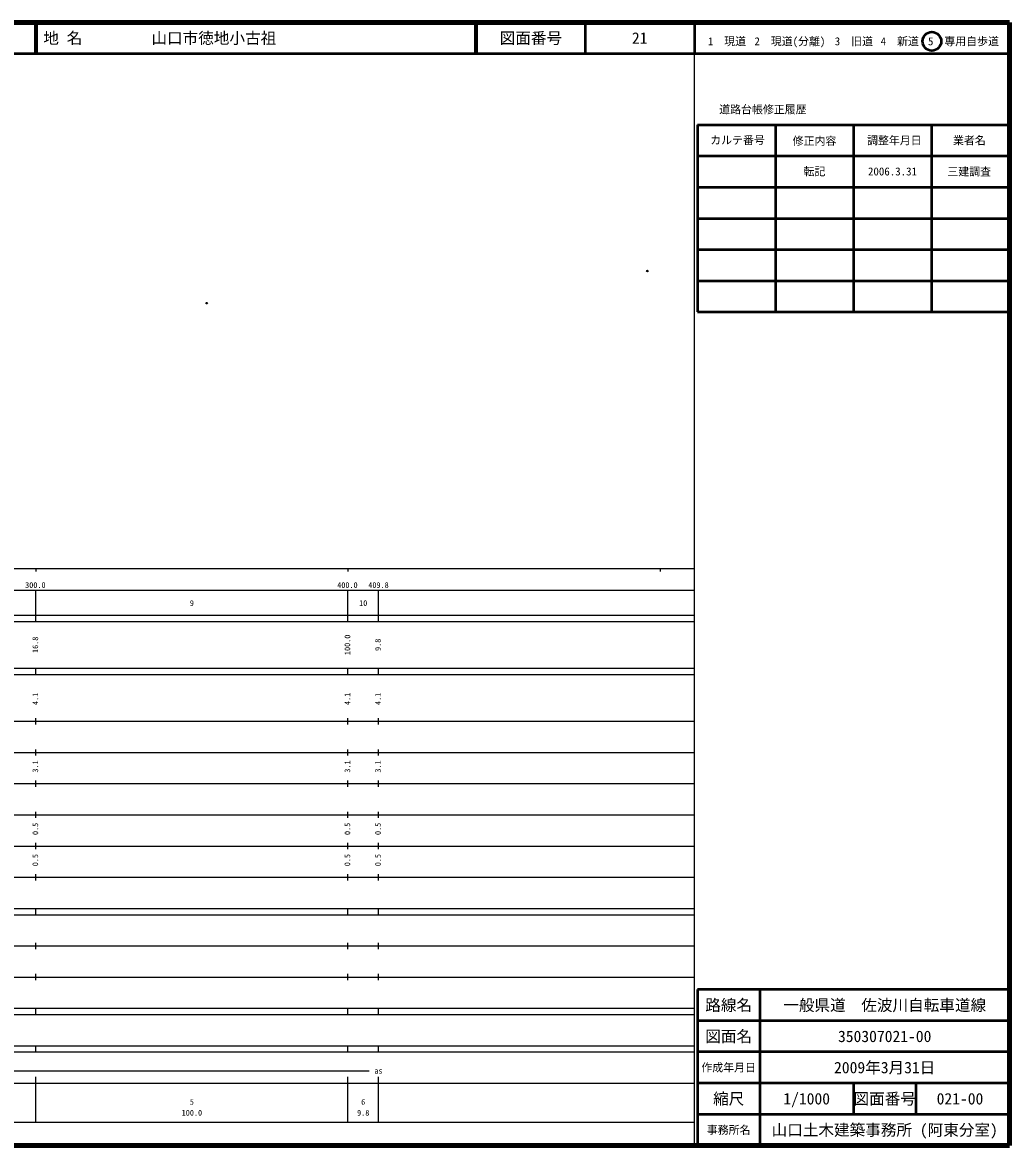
# Model space of a CAD drawing. Units: millimetres on the paper. Extents: x 40 to 680, y 20 to 380.
# Drawn here: x 363.7 to 680, y 20 to 380 of the extents above; entities that cross this region are included whole.
import ezdxf
from ezdxf.enums import TextEntityAlignment as Align

# ---------------------------------------------------------------- set-up
doc = ezdxf.new("R2010")
doc.units = ezdxf.units.MM
doc.header["$PDMODE"] = 32
doc.header["$PDSIZE"] = 0.5
doc.layers.add('M-OTRS', color=6, linetype='Continuous')
doc.layers.add('M-TTL-TXT', color=7, linetype='Continuous')
for name, color, linetype, lineweight in [('M-TTL', 2, 'Continuous', 140), ('M-TTL-BAND', 7, 'Continuous', 25), ('M-TTL-FRAM', 2, 'Continuous', 50), ('M-TTL-LINE', 7, 'Continuous', 50)]:
    doc.layers.add(name, color=color, linetype=linetype, lineweight=lineweight)
doc.styles.add('ＭＳ ゴシック', font='')
doc.styles.get('ＭＳ ゴシック').set_extended_font_data('MS Gothic')

msp = doc.modelspace()

# ---------------------------------------------------------------- linework, layer by layer
at = {"layer": 'M-OTRS'}
for p in [(563.96, 300.317), (422.71, 290.036)]:
    msp.add_point(p, dxfattribs=at)
at = {"layer": 'M-TTL'}
for p, q in [((680, 380), (40, 380)), ((680, 20), (680, 380)), ((40, 20), (680, 20))]:
    msp.add_line(p, q, dxfattribs=at)
at = {"layer": 'M-TTL-BAND'}
for p, q in [((579, 20), (579, 370)), ((40, 205), (579, 205)), ((368, 205), (368, 204)), ((468, 205), (468, 204)), ((568, 205), (568, 204)), ((68, 198), (579, 198)), ((368, 188), (368, 198)), ((468, 188), (468, 198)), ((477.8, 188), (477.8, 198)), ((40, 190), (579, 190)), ((40, 188), (579, 188)), ((40, 173), (579, 173)), ((368, 171), (368, 173)), ((468, 171), (468, 173)), ((477.8, 171), (477.8, 173)), ((40, 171), (579, 171)), ((40, 156), (579, 156)), ((368, 155), (368, 157)), ((468, 155), (468, 157)), ((477.8, 155), (477.8, 157)), ((46, 146), (579, 146)), ((368, 145), (368, 147)), ((468, 145), (468, 147)), ((477.8, 145), (477.8, 147)), ((368, 135), (368, 137)), ((468, 135), (468, 137)), ((477.8, 135), (477.8, 137)), ((52, 136), (579, 136)), ((46, 126), (579, 126)), ((368, 125), (368, 127)), ((468, 125), (468, 127)), ((477.8, 125), (477.8, 127)), ((52, 116), (579, 116)), ((368, 115), (368, 117)), ((468, 115), (468, 117)), ((477.8, 115), (477.8, 117)), ((46, 106), (579, 106)), ((368, 105), (368, 107)), ((468, 105), (468, 107)), ((477.8, 105), (477.8, 107)), ((40, 96), (579, 96)), ((40, 94), (579, 94)), ((368, 94), (368, 96)), ((468, 94), (468, 96)), ((477.8, 94), (477.8, 96)), ((49, 84), (579, 84)), ((368, 83), (368, 85)), ((468, 83), (468, 85)), ((477.8, 83), (477.8, 85)), ((40, 74), (579, 74)), ((368, 73), (368, 75)), ((468, 73), (468, 75)), ((477.8, 73), (477.8, 75)), ((40, 64), (579, 64)), ((40, 62), (579, 62)), ((368, 62), (368, 64)), ((468, 62), (468, 64)), ((477.8, 62), (477.8, 64)), ((40, 52), (579, 52)), ((368, 50), (368, 52)), ((468, 50), (468, 52)), ((477.8, 50), (477.8, 52)), ((40, 50), (579, 50)), ((71, 44), (474.8, 44)), ((40, 40), (579, 40)), ((368, 27.5), (368, 42)), ((468, 27.5), (468, 42)), ((477.8, 27.5), (477.8, 42)), ((68, 27.5), (579, 27.5))]:
    msp.add_line(p, q, dxfattribs=at)
at = {"layer": 'M-TTL-FRAM'}
for p, q in [((580, 347.197), (580, 287.197)), ((580, 347.197), (680, 347.197)), ((580, 287.197), (680, 287.197)), ((680, 70), (580, 70)), ((580, 70), (580, 20))]:
    msp.add_line(p, q, dxfattribs=at)
at = {"layer": 'M-TTL-LINE'}
for p, q in [((367.75, 380), (367.75, 370)), ((368.25, 380), (368.25, 370)), ((508.747, 380), (508.747, 370)), ((509.247, 380), (509.247, 370)), ((543.997, 380), (543.997, 370)), ((579, 380), (579, 370)), ((40, 370), (680, 370)), ((605, 347.197), (605, 287.197)), ((630, 347.197), (630, 287.197)), ((655, 347.197), (655, 287.197)), ((580, 337.197), (680, 337.197)), ((580, 327.197), (680, 327.197)), ((580, 317.197), (680, 317.197)), ((580, 307.197), (680, 307.197)), ((580, 297.197), (680, 297.197)), ((600, 70), (600, 20)), ((680, 60), (580, 60)), ((680, 50), (580, 50)), ((680, 40), (580, 40)), ((630, 40), (630, 30)), ((650, 40), (650, 30)), ((680, 30), (580, 30))]:
    msp.add_line(p, q, dxfattribs=at)
msp.add_circle((655.107, 373.958), 3, dxfattribs=at)

# ---------------------------------------------------------------- texts
at = {"layer": 'M-TTL-BAND', "style": 'ＭＳ ゴシック'}
for s, p in [('300.0', (367.844, 198.195)), ('400.0', (467.844, 198.195)), ('409.8', (477.8, 198.195)), ('9', (418, 192.405)), ('10', (472.9, 192.405)), ('as', (477.8, 42.5)), ('5', (418, 32.523)), ('6', (472.9, 32.523)), ('100.0', (418, 29.033)), ('9.8', (472.9, 29.033))]:
    msp.add_text(s, height=1.833, dxfattribs=at).set_placement(p, align=Align.BOTTOM_CENTER)
for s, p in [('16.8', (369.283, 180.5)), ('100.0', (469.283, 180.5)), ('9.8', (479.083, 180.5)), ('4.1', (369.283, 163.174)), ('4.1', (469.283, 163.174)), ('4.1', (479.083, 163.174)), ('3.1', (369.283, 141.5)), ('3.1', (469.283, 141.5)), ('3.1', (479.083, 141.5)), ('0.5', (369.283, 121.5)), ('0.5', (469.283, 121.5)), ('0.5', (479.083, 121.5)), ('0.5', (369.283, 111.5)), ('0.5', (469.283, 111.5)), ('0.5', (479.083, 111.5))]:
    msp.add_text(s, height=1.833, rotation=90, dxfattribs=at).set_placement(p, align=Align.BOTTOM_CENTER)
at = {"layer": 'M-TTL-TXT', "style": 'ＭＳ ゴシック'}
for s, p in [('地 名', (370.38, 375)), ('山口市徳地小古祖', (405.024, 375))]:
    msp.add_text(s, height=3.666, dxfattribs=at).set_placement(p, align=Align.MIDDLE_LEFT)
for s, height, p in [('図面番号', 3.666, (526.622, 375)), ('21', 3.666, (561.497, 375)), ('1\u3000現道', 2.566, (589.448, 373.958)), ('2\u3000現道(分離)', 2.566, (609.619, 373.958)), ('3\u3000旧道', 2.566, (630.121, 373.958)), ('4\u3000新道', 2.566, (644.824, 373.958)), ('5\u3000専用自歩道', 2.566, (665.228, 373.958)), ('道路台帳修正履歴', 2.566, (600.968, 352.113)), ('カルテ番号', 2.566, (592.839, 342.277)), ('修正内容', 2.566, (617.509, 342.023)), ('調整年月日', 2.566, (643.089, 342.197)), ('業者名', 2.566, (667.134, 342.197)), ('転記', 2.566, (617.5, 332.245)), ('2006.3.31', 2.566, (642.5, 332.245)), ('三建調査', 2.566, (667.077, 332.189)), ('路線名', 3.666, (590, 65)), ('路線名', 3.666, (590, 65)), ('一般県道\u3000佐波川自転車道線', 3.666, (640, 65)), ('図面名', 3.666, (590, 55)), ('図面名', 3.666, (590, 55)), ('350307021-00', 3.666, (640, 55)), ('2009年3月31日', 3.666, (640, 45)), ('作成年月日', 2.566, (590, 45)), ('作成年月日', 2.566, (590, 45)), ('縮尺', 3.666, (590, 35)), ('縮尺', 3.666, (590, 35)), ('1/1000', 3.666, (615, 35)), ('図面番号', 3.666, (640, 35)), ('図面番号', 3.666, (640, 35)), ('021-00', 3.666, (664.125, 35)), ('事務所名', 2.566, (590, 25)), ('事務所名', 2.566, (590, 25)), ('山口土木建築事務所 (阿東分室)', 3.666, (640, 25))]:
    msp.add_text(s, height=height, dxfattribs=at).set_placement(p, align=Align.MIDDLE_CENTER)

doc.saveas('drawing.dxf')
